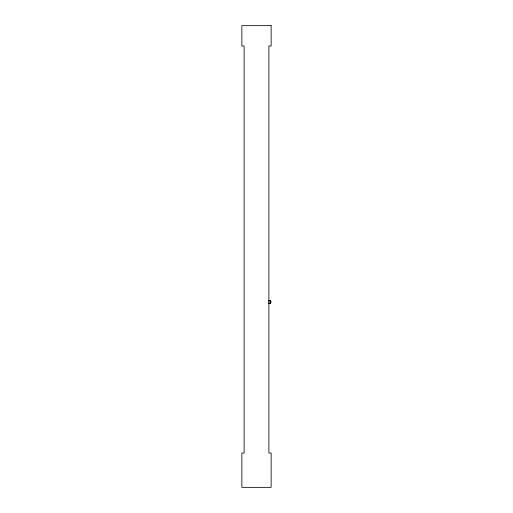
<?xml version="1.0" encoding="UTF-8"?>
<svg xmlns="http://www.w3.org/2000/svg" width="513" height="513" viewBox="0 0 513 513"><rect width="100%" height="100%" fill="white"/><g stroke="black" fill="none" stroke-linecap="round" stroke-linejoin="round"><path stroke-width="0.77" d="M268.504 303.119A1.379 1.379 0 0 0 270.332 302.926A1.379 1.379 0 0 0 270.332 301.086A1.379 1.379 0 0 0 268.504 300.894A1.315 1.315 0 0 1 270.287 301.131A1.315 1.315 0 0 1 270.287 302.888A1.315 1.315 0 0 1 268.536 303.074M268.626 300.471A1.686 1.686 0 0 1 270.992 302.01A1.686 1.686 0 0 1 268.626 303.549M271.14 25.65L241.86 25.65L241.86 45.99L244.111 45.99L244.111 453.075L241.86 453.075L241.86 487.35L271.14 487.35L271.14 453.075L268.889 453.075L268.889 45.99L271.14 45.99L271.14 25.65"/></g></svg>
